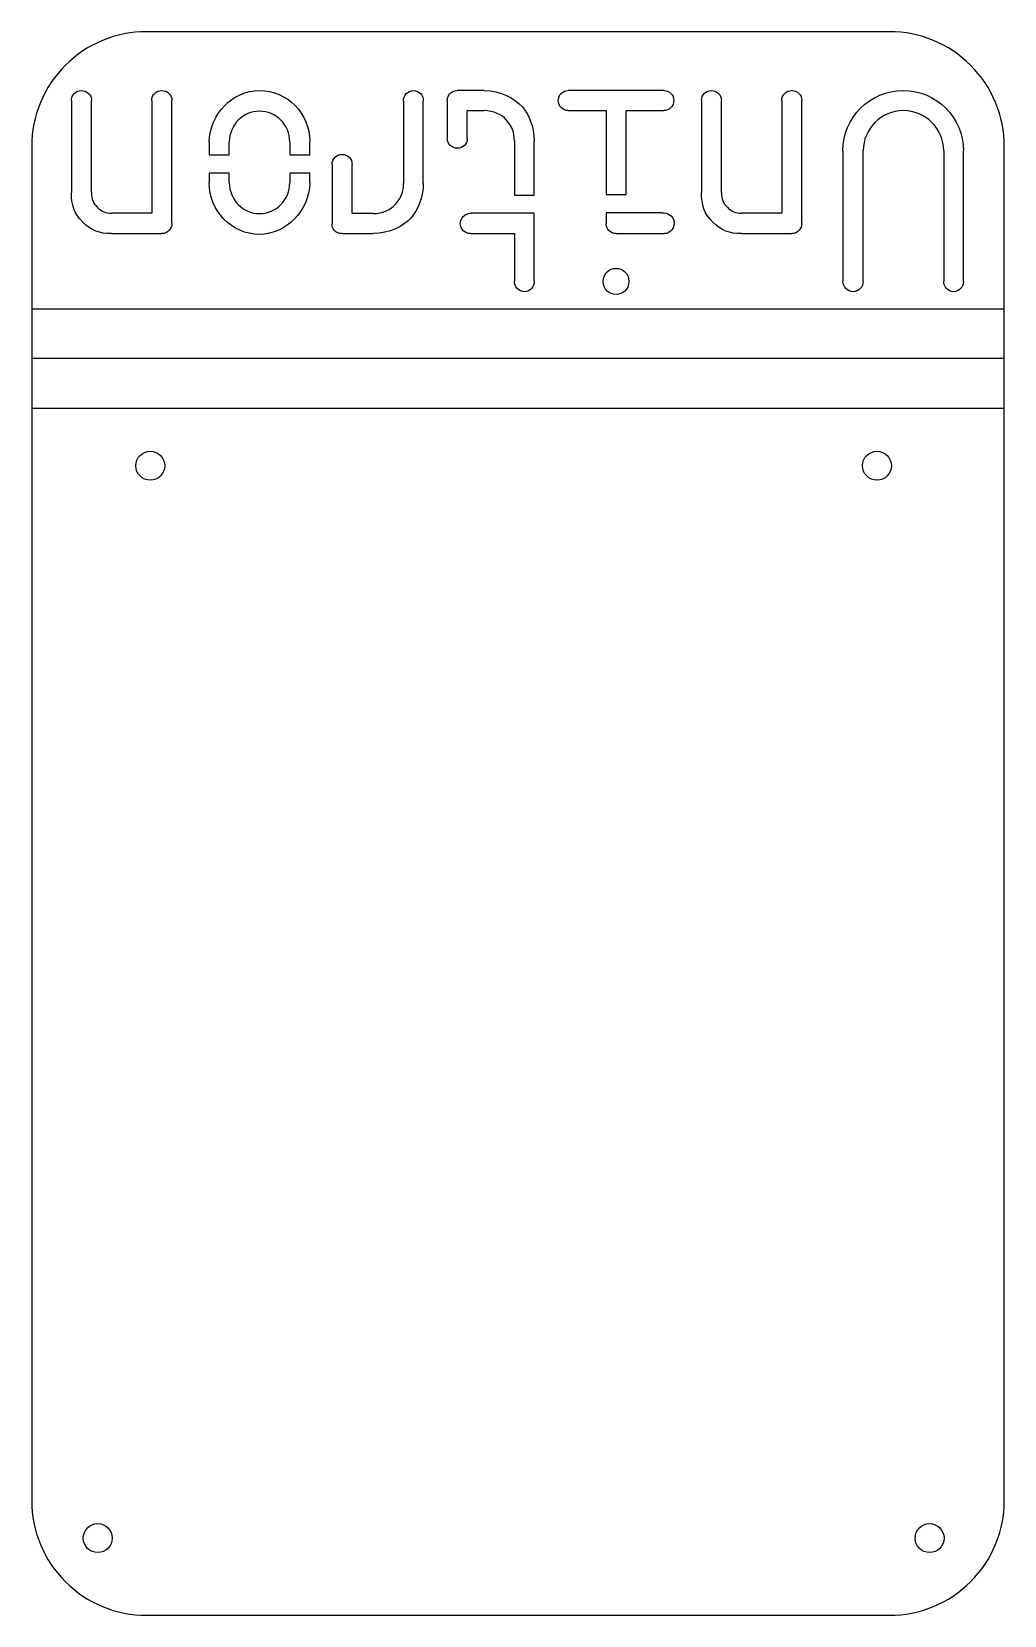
# Model space of a CAD drawing. Header units: millimetres. Extents: x -10 to 75, y 0 to 138.
import ezdxf

# ---------------------------------------------------------------- set-up
doc = ezdxf.new("R2010")
doc.units = ezdxf.units.MM

msp = doc.modelspace()

# ---------------------------------------------------------------- linework, layer by layer
at = {"layer": 'BEND'}
msp.add_line((74.64, 109.39), (-10, 109.39), dxfattribs=at)
at = {"layer": 'BEND_EXTENT'}
for p, q in [((-10, 113.72), (74.64, 113.72)), ((74.64, 105.05), (-10, 105.05))]:
    msp.add_line(p, q, dxfattribs=at)
at = {"layer": 'INTERIOR_PROFILES'}
for p, q in [((29.37, 132.73), (27.04, 132.73)), ((45.01, 132.73), (36.7, 132.73)), ((-6.54, 131.86), (-6.54, 123.84)), ((-4.79, 123.84), (-4.79, 131.86)), ((0.45, 131.86), (0.45, 122.04)), ((2.2, 121.17), (2.2, 131.86)), ((22.36, 131.8), (22.36, 124.63)), ((24.08, 124.63), (24.08, 131.8)), ((26.17, 131.86), (26.17, 128.55)), ((27.91, 128.55), (27.91, 130.98)), ((27.91, 130.98), (29.37, 130.98)), ((36.7, 130.98), (39.98, 130.98)), ((39.98, 130.98), (39.98, 123.68)), ((41.72, 123.68), (41.72, 130.98)), ((41.72, 130.98), (45.01, 130.98)), ((48.29, 131.86), (48.29, 123.84)), ((50.03, 123.84), (50.03, 131.86)), ((55.27, 131.86), (55.27, 122.04)), ((57.02, 121.17), (57.02, 131.86)), ((5.45, 128.26), (5.45, 127.12)), ((7.2, 127.12), (7.2, 128.26)), ((12.46, 128.26), (12.46, 127.12)), ((14.21, 127.12), (14.21, 128.26)), ((32.01, 128.34), (32.01, 123.63)), ((33.73, 123.63), (33.73, 128.34)), ((5.45, 127.12), (7.2, 127.12)), ((12.46, 127.12), (14.21, 127.12)), ((60.59, 127.49), (60.59, 116.11)), ((62.36, 116.11), (62.36, 127.49)), ((69.37, 127.49), (69.37, 116.11)), ((71.09, 116.11), (71.09, 127.49)), ((7.2, 125.53), (5.45, 125.53)), ((5.45, 125.53), (5.45, 124.69)), ((7.2, 124.69), (7.2, 125.53)), ((14.21, 125.53), (12.46, 125.53)), ((12.46, 125.53), (12.46, 124.69)), ((14.21, 124.69), (14.21, 125.53)), ((16.14, 126.3), (16.14, 121.11)), ((17.89, 122.01), (17.89, 126.3)), ((32.01, 123.63), (33.73, 123.63)), ((39.98, 123.68), (41.72, 123.68)), ((0.45, 122.04), (-3.04, 122.04)), ((19.71, 122.01), (17.89, 122.01)), ((33.73, 122.04), (28.18, 122.04)), ((33.73, 116.14), (33.73, 122.04)), ((44.82, 122.09), (39.98, 122.09)), ((39.98, 122.09), (39.98, 121.17)), ((55.27, 122.04), (51.78, 122.04)), ((-3.04, 120.27), (1.32, 120.27)), ((17.01, 120.27), (19.71, 120.27)), ((28.18, 120.27), (32.01, 120.27)), ((32.01, 120.27), (32.01, 116.14)), ((40.85, 120.27), (45.08, 120.27)), ((51.78, 120.27), (56.14, 120.27))]:
    msp.add_line(p, q, dxfattribs=at)
for centre in [(0.32, 100.07), (63.56, 100.07), (-4.25, 6.72), (68.14, 6.72)]:
    msp.add_circle(centre, 1.26, dxfattribs=at)
for points in [[(-6.54, 131.86), (-6.54, 132.33), (-6.17, 132.73), (-5.69, 132.73)], [(-5.69, 132.73), (-5.21, 132.73), (-4.79, 132.33), (-4.79, 131.86)], [(0.45, 131.86), (0.45, 132.33), (0.85, 132.73), (1.32, 132.73)], [(1.32, 132.73), (1.8, 132.73), (2.2, 132.33), (2.2, 131.86)], [(5.45, 128.26), (5.53, 130.69), (7.43, 132.7), (9.82, 132.73)], [(9.82, 132.73), (12.25, 132.73), (14.21, 130.72), (14.21, 128.26)], [(22.36, 131.8), (22.33, 132.31), (22.73, 132.73), (23.23, 132.73)], [(23.23, 132.73), (23.73, 132.73), (24.1, 132.31), (24.08, 131.8)], [(26.17, 131.86), (26.17, 132.07), (26.22, 132.23), (26.35, 132.41)], [(26.35, 132.41), (26.54, 132.62), (26.75, 132.73), (27.04, 132.73)], [(29.37, 132.73), (30.77, 132.73), (32.07, 132.04), (32.7, 131.3)], [(35.82, 131.86), (35.82, 132.33), (36.22, 132.73), (36.7, 132.73)], [(45.01, 132.73), (45.48, 132.73), (45.88, 132.33), (45.88, 131.86)], [(48.29, 131.86), (48.29, 132.33), (48.66, 132.73), (49.13, 132.73)], [(49.13, 132.73), (49.61, 132.73), (50.03, 132.33), (50.03, 131.86)], [(55.27, 131.86), (55.27, 132.33), (55.67, 132.73), (56.14, 132.73)], [(56.14, 132.73), (56.62, 132.73), (57.02, 132.33), (57.02, 131.86)], [(60.59, 127.49), (60.59, 130.37), (62.94, 132.73), (65.85, 132.73)], [(65.85, 132.73), (68.74, 132.73), (71.09, 130.37), (71.09, 127.49)], [(31.3, 130.19), (30.96, 130.61), (30.19, 130.98), (29.37, 130.98)], [(32.7, 131.3), (33.23, 130.72), (33.73, 129.58), (33.73, 128.34)], [(36.7, 130.98), (36.22, 130.98), (35.82, 131.38), (35.82, 131.86)], [(45.88, 131.86), (45.88, 131.38), (45.48, 130.98), (45.01, 130.98)], [(65.85, 130.98), (63.92, 130.98), (62.36, 129.4), (62.36, 127.49)], [(69.37, 127.49), (69.37, 129.4), (67.79, 130.98), (65.85, 130.98)], [(9.82, 130.93), (8.39, 130.93), (7.2, 129.74), (7.2, 128.26)], [(12.46, 128.26), (12.46, 129.74), (11.27, 130.93), (9.82, 130.93)], [(32.01, 128.34), (32.01, 129.1), (31.8, 129.61), (31.3, 130.19)], [(27.04, 127.7), (26.56, 127.7), (26.17, 128.07), (26.17, 128.55)], [(27.91, 128.55), (27.91, 128.07), (27.52, 127.7), (27.04, 127.7)], [(16.14, 126.3), (16.14, 126.78), (16.54, 127.17), (17.01, 127.17)], [(17.01, 127.17), (17.49, 127.17), (17.89, 126.78), (17.89, 126.3)], [(9.82, 120.21), (7.41, 120.21), (5.45, 122.23), (5.45, 124.69)], [(7.2, 124.69), (7.2, 123.23), (8.39, 122.01), (9.82, 122.01)], [(9.82, 122.01), (11.27, 122.01), (12.46, 123.23), (12.46, 124.69)], [(14.21, 124.69), (14.1, 122.25), (12.22, 120.24), (9.82, 120.21)], [(21.64, 122.81), (22.15, 123.39), (22.36, 123.87), (22.36, 124.63)], [(24.08, 124.63), (24.08, 123.42), (23.57, 122.28), (23.04, 121.67)], [(-5.56, 121.27), (-6.32, 122.04), (-6.54, 122.75), (-6.54, 123.84)], [(-4.79, 123.84), (-4.79, 123.31), (-4.66, 122.94), (-4.29, 122.57)], [(19.71, 122.01), (20.53, 122.01), (21.3, 122.38), (21.64, 122.81)], [(49.27, 121.27), (48.5, 122.04), (48.29, 122.75), (48.29, 123.84)], [(50.03, 123.84), (50.03, 123.31), (50.16, 122.94), (50.54, 122.57)], [(-4.29, 122.57), (-3.92, 122.2), (-3.57, 122.04), (-3.04, 122.04)], [(23.04, 121.67), (22.41, 120.93), (21.11, 120.27), (19.71, 120.27)], [(27.3, 121.14), (27.3, 121.62), (27.7, 122.04), (28.18, 122.04)], [(44.82, 122.09), (45.38, 122.09), (45.77, 121.86), (45.88, 121.43)], [(45.88, 121.43), (46.04, 120.77), (45.53, 120.27), (45.08, 120.27)], [(50.54, 122.57), (50.91, 122.2), (51.25, 122.04), (51.78, 122.04)], [(-3.04, 120.27), (-4.1, 120.27), (-4.79, 120.53), (-5.56, 121.27)], [(1.96, 120.56), (1.77, 120.37), (1.59, 120.27), (1.32, 120.27)], [(2.2, 121.17), (2.2, 120.9), (2.12, 120.74), (1.96, 120.56)], [(16.32, 120.56), (16.19, 120.74), (16.14, 120.9), (16.14, 121.11)], [(17.01, 120.27), (16.72, 120.27), (16.51, 120.35), (16.32, 120.56)], [(28.18, 120.27), (27.7, 120.27), (27.3, 120.66), (27.3, 121.14)], [(40.85, 120.27), (40.38, 120.27), (39.98, 120.69), (39.98, 121.17)], [(51.78, 120.27), (50.72, 120.27), (50.03, 120.53), (49.27, 121.27)], [(56.78, 120.56), (56.59, 120.37), (56.41, 120.27), (56.14, 120.27)], [(57.02, 121.17), (57.02, 120.9), (56.94, 120.74), (56.78, 120.56)], [(39.74, 116.11), (39.74, 117.62), (41.96, 117.62), (41.96, 116.11)], [(32.89, 115.21), (32.38, 115.21), (31.99, 115.64), (32.01, 116.14)], [(33.73, 116.14), (33.76, 115.64), (33.39, 115.21), (32.89, 115.21)], [(41.96, 116.11), (41.96, 114.61), (39.74, 114.61), (39.74, 116.11)], [(61.49, 115.21), (61.01, 115.21), (60.59, 115.64), (60.59, 116.11)], [(62.36, 116.11), (62.36, 115.64), (61.97, 115.21), (61.49, 115.21)], [(70.22, 115.21), (69.74, 115.21), (69.37, 115.64), (69.37, 116.11)], [(71.09, 116.11), (71.09, 115.64), (70.7, 115.21), (70.22, 115.21)]]:
    msp.add_open_spline(points, degree=3, dxfattribs=at)
at = {"layer": 'OUTER_PROFILES'}
msp.add_lwpolyline([(74.64, 10), (74.64, 127.85, 0.414214), (64.64, 137.85), (0, 137.85, 0.414214), (-10, 127.85), (-10, 10, 0.414214), (0, 0), (64.64, 0, 0.414214)], format="xyb", close=True, dxfattribs=at)

doc.saveas('drawing.dxf')
